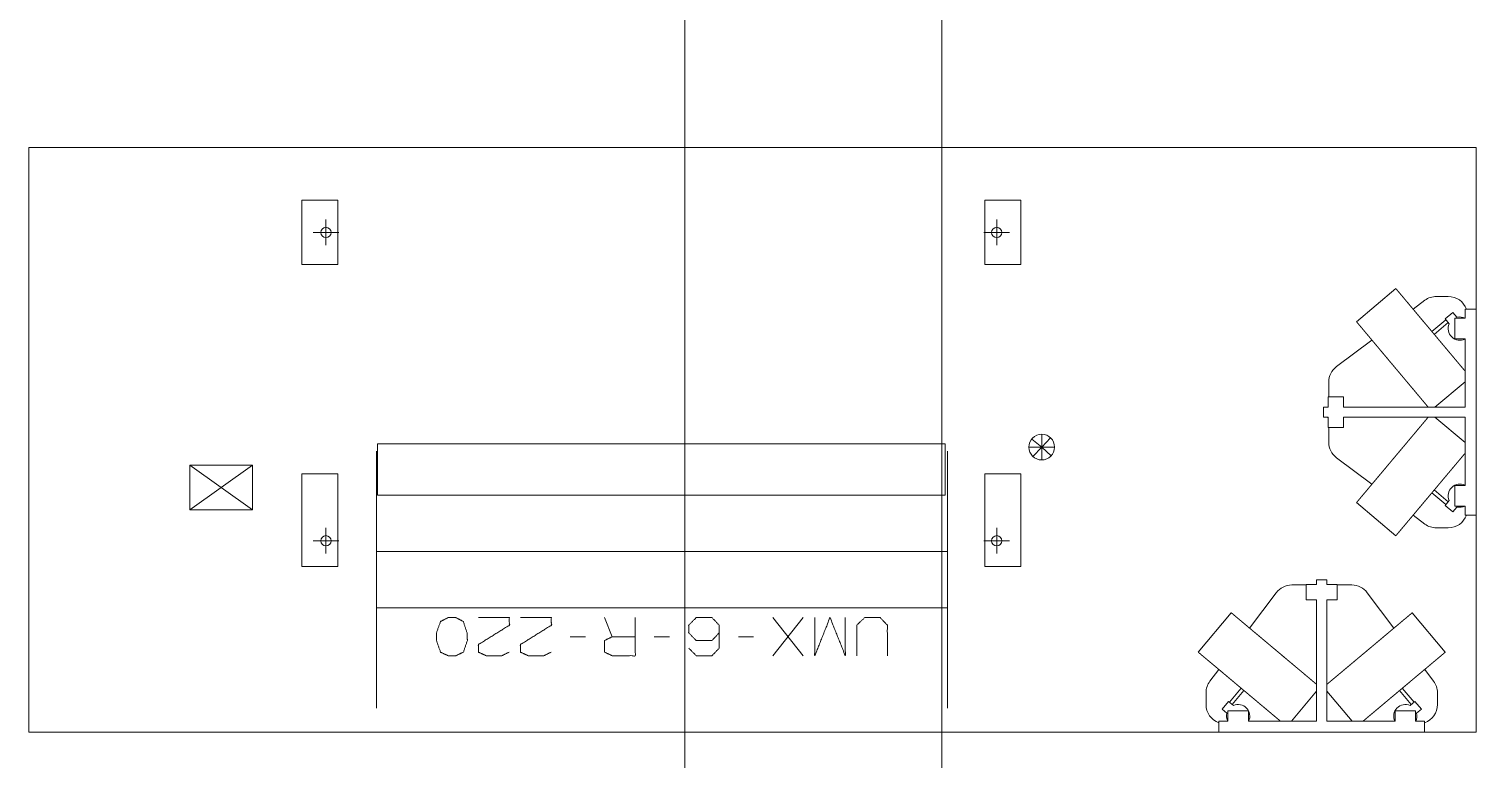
# Model space of a CAD drawing. Header units: millimetres. Extents: x 3056 to 110866, y 16649 to 58349.
# Drawn here: x 39406 to 45033, y 21369 to 24209 of the extents above; entities that cross this region are included whole.
import ezdxf

# ---------------------------------------------------------------- set-up
doc = ezdxf.new("R2010")
doc.units = ezdxf.units.MM
doc.layers.add('1', color=7, linetype='Continuous', true_color=0xffffff)

msp = doc.modelspace()

# ---------------------------------------------------------------- linework, layer by layer
at = {"layer": '1', "color": 143, "linetype": 'Continuous', "lineweight": 13}
for p, q in [((42956.5, 17870.4), (42956.5, 55863.3)), ((41956.5, 54613.3), (41956.5, 17870.4))]:
    msp.add_line(p, q, dxfattribs=at)
at = {"layer": '1', "color": 80, "linetype": 'Continuous', "lineweight": 13}
for p, q in [((39406.5, 21473.3), (39406.5, 23747.3)), ((39406.5, 23747.3), (45033.5, 23747.3)), ((39406.5, 23747.3), (45033.5, 23747.3)), ((39406.5, 21473.3), (39406.5, 23747.3)), ((45033.5, 23747.3), (45033.5, 21473.3)), ((45033.5, 23747.3), (45033.5, 21473.3)), ((40607, 23542.3), (40467, 23542.3)), ((40467, 23542.3), (40467, 23292.3)), ((40607, 23292.3), (40607, 23542.3)), ((43264, 23542.3), (43124, 23542.3)), ((43124, 23542.3), (43124, 23292.3)), ((43264, 23292.3), (43264, 23542.3)), ((40561.5, 23367.3), (40561.5, 23467.3)), ((43169.5, 23367.3), (43169.5, 23467.3)), ((40611.5, 23417.3), (40511.5, 23417.3)), ((43219.5, 23417.3), (43119.5, 23417.3)), ((40467, 23292.3), (40607, 23292.3)), ((43124, 23292.3), (43264, 23292.3)), ((44721.9, 23198.6), (44568.6, 23070)), ((44834.5, 23153.3), (44788.7, 23118.9)), ((44879.5, 23168.3), (44925.5, 23168.3)), ((44916.4, 23077.2), (44862, 23031.6)), ((44913.5, 23080.7), (44943.6, 23105.9)), ((44929.2, 23061.9), (44913.5, 23080.7)), ((44959.3, 23087.2), (44943.6, 23105.9)), ((44990.5, 23083.3), (44950.5, 23083.3)), ((44950.5, 23003.3), (44950.5, 23083.3)), ((44990.5, 23118.3), (44990.5, 23083.3)), ((45033.5, 23118.3), (44990.5, 23118.3)), ((44871, 23020.8), (44925.4, 23066.5)), ((44628.4, 22998.8), (44490.5, 22895.3)), ((44990.5, 23003.3), (44950.5, 23003.3)), ((44990.5, 23003.3), (44990.5, 22738.3)), ((44460.5, 22778.3), (44460.5, 22835.3)), ((44873.4, 22738.3), (44990.5, 22836.5)), ((44458.5, 22738.3), (44440.5, 22738.3)), ((44440.5, 22698.3), (44440.5, 22738.3)), ((44518.5, 22778.3), (44458.5, 22778.3)), ((44458.5, 22738.3), (44458.5, 22778.3)), ((44518.5, 22738.3), (44518.5, 22778.3)), ((44990.5, 22738.3), (44518.5, 22738.3)), ((44458.5, 22698.3), (44440.5, 22698.3)), ((44455.8, 22698), (44455.8, 22698.3)), ((44455.8, 22698), (44458.5, 22698.1)), ((44458.5, 22698.3), (44458.5, 22658.3)), ((44990.5, 22698.3), (44518.5, 22698.3)), ((44518.5, 22698.3), (44518.5, 22658.3)), ((44990.5, 22600.1), (44873.4, 22698.3)), ((44990.5, 22698.3), (44990.5, 22433.3)), ((43344.5, 22582.3), (43344.5, 22632.3)), ((44518.5, 22658.3), (44458.5, 22658.3)), ((44460.5, 22601.3), (44460.5, 22658.3)), ((40761.5, 22395.3), (40761.5, 22595.3)), ((40761.5, 22595.3), (42969.5, 22595.3)), ((42969.5, 22595.3), (42969.5, 22395.3)), ((43344.5, 22582.3), (43294.5, 22582.3)), ((43344.5, 22582.3), (43305.6, 22613.8)), ((43344.5, 22582.3), (43310.1, 22545.9)), ((43344.5, 22582.3), (43378.8, 22618.7)), ((43344.5, 22582.3), (43344.5, 22532.3)), ((43344.5, 22582.3), (43394.5, 22582.3)), ((43344.5, 22582.3), (43380.8, 22548)), ((40031.5, 22512.3), (40275.5, 22338.3)), ((40031.5, 22512.3), (40275.5, 22512.3)), ((40031.5, 22338.3), (40031.5, 22512.3)), ((40275.5, 22512.3), (40153.5, 22425.3)), ((40275.5, 22512.3), (40275.5, 22338.3)), ((44490.5, 22541.3), (44628.4, 22437.8)), ((40467, 22478.3), (40467, 22118.3)), ((40607, 22478.3), (40467, 22478.3)), ((40607, 22118.3), (40607, 22478.3)), ((43264, 22478.3), (43124, 22478.3)), ((43124, 22478.3), (43124, 22118.3)), ((43264, 22118.3), (43264, 22478.3)), ((40031.5, 22338.3), (40153.5, 22425.3)), ((44862, 22405), (44916.4, 22359.4)), ((44925.4, 22370.1), (44871, 22415.8)), ((44950.5, 22353.3), (44950.5, 22433.3)), ((44990.5, 22433.3), (44950.5, 22433.3)), ((42969.5, 22395.3), (40761.5, 22395.3)), ((44568.6, 22366.6), (44721.9, 22238)), ((44929.2, 22374.7), (44913.5, 22355.9)), ((44913.5, 22355.9), (44943.6, 22330.7)), ((44959.3, 22349.4), (44943.6, 22330.7)), ((44990.5, 22353.3), (44950.5, 22353.3)), ((44990.5, 22353.3), (44990.5, 22318.3)), ((40275.5, 22338.3), (40031.5, 22338.3)), ((44788.7, 22317.7), (44834.5, 22283.3)), ((45033.5, 22318.3), (44990.5, 22318.3)), ((40561.5, 22168.3), (40561.5, 22268.3)), ((43169.5, 22168.3), (43169.5, 22268.3)), ((44925.5, 22268.3), (44879.5, 22268.3)), ((40611.5, 22218.3), (40511.5, 22218.3)), ((42978.5, 22176.2), (40758.5, 22176.2)), ((43219.5, 22218.3), (43119.5, 22218.3)), ((40467, 22118.3), (40607, 22118.3)), ((43124, 22118.3), (43264, 22118.3)), ((44413.5, 22048.3), (44413.5, 22066.3)), ((44413.5, 22066.3), (44453.5, 22066.3)), ((44453.5, 22048.3), (44453.5, 22066.3)), ((44256.5, 22016.3), (44153, 21878.3)), ((44316.5, 22046.3), (44373.5, 22046.3)), ((44413.5, 22048.3), (44373.5, 22048.3)), ((44373.5, 21988.3), (44373.5, 22048.3)), ((44413.2, 22050.9), (44413.3, 22048.3)), ((44413.2, 22050.9), (44413.5, 22050.9)), ((44453.5, 22048.3), (44493.5, 22048.3)), ((44493.5, 21988.3), (44493.5, 22048.3)), ((44493.5, 22046.3), (44550.5, 22046.3)), ((44713.9, 21878.3), (44610.5, 22016.3)), ((40758.5, 21957.1), (42978.5, 21957.1)), ((44413.5, 21988.3), (44373.5, 21988.3)), ((44413.5, 21516.3), (44413.5, 21988.3)), ((44453.5, 21516.3), (44453.5, 21988.3)), ((44453.5, 21988.3), (44493.5, 21988.3)), ((41644.9, 21919.6), (41674.6, 21844.6)), ((42417.4, 21919.6), (42298.6, 21771.2)), ((42298.6, 21919.6), (42417.4, 21771.2)), ((44081.8, 21938.1), (43953.2, 21784.9)), ((44913.7, 21784.9), (44785.2, 21938.1)), ((41511.1, 21844.6), (41570.5, 21844.6)), ((41838, 21844.6), (41897.4, 21844.6)), ((42164.9, 21844.6), (42224.3, 21844.6)), ((44032.8, 21718.1), (43998.5, 21672.3)), ((44868.5, 21672.3), (44834.1, 21718.1)), ((43983.5, 21581.3), (43983.5, 21627.3)), ((44120.2, 21644.8), (44074.6, 21590.4)), ((44085.3, 21581.4), (44130.9, 21635.8)), ((44315.2, 21516.3), (44413.5, 21633.4)), ((44453.5, 21633.4), (44551.7, 21516.3)), ((44736, 21635.8), (44781.7, 21581.4)), ((44792.4, 21590.4), (44746.7, 21644.8)), ((44883.5, 21627.3), (44883.5, 21581.3)), ((44071.1, 21593.3), (44045.9, 21563.2)), ((44064.6, 21547.4), (44045.9, 21563.2)), ((44068.5, 21516.3), (44068.5, 21556.3)), ((44068.5, 21556.3), (44148.5, 21556.3)), ((44089.9, 21577.5), (44071.1, 21593.3)), ((44148.5, 21516.3), (44148.5, 21556.3)), ((44718.5, 21516.3), (44718.5, 21556.3)), ((44718.5, 21556.3), (44798.5, 21556.3)), ((44777.1, 21577.5), (44795.8, 21593.3)), ((44795.8, 21593.3), (44821.1, 21563.2)), ((44798.5, 21516.3), (44798.5, 21556.3)), ((44802.3, 21547.4), (44821.1, 21563.2)), ((44033.5, 21473.3), (44033.5, 21516.3)), ((44068.5, 21516.3), (44033.5, 21516.3)), ((44413.5, 21516.3), (44148.5, 21516.3)), ((44718.5, 21516.3), (44453.5, 21516.3)), ((44833.5, 21516.3), (44798.5, 21516.3)), ((44833.5, 21473.3), (44833.5, 21516.3)), ((45033.5, 21473.3), (39406.5, 21473.3)), ((45033.5, 21473.3), (39406.5, 21473.3))]:
    msp.add_line(p, q, dxfattribs=at)
for centre, radius in [((40561.5, 23417.3), 20), ((43169.5, 23417.3), 20), ((43344.5, 22582.3), 50), ((40561.5, 22218.3), 20), ((43169.5, 22218.3), 20)]:
    msp.add_circle(centre, radius, dxfattribs=at)
for centre, radius, start, end in [((44879.5, 23093.3), 75, 90, 126.8699), ((44925.5, 23093.3), 75, 19.4723, 90), ((44970.5, 23043.3), 45.2, 63.7683, 104.2622), ((44970.5, 23043.3), 45.2, 155.7378, 296.2321), ((44535.5, 22835.3), 75, 126.8699, 180), ((44535.5, 22601.3), 75, 180, 233.1301), ((44970.5, 22393.3), 45.2, 63.7679, 204.2622), ((44970.5, 22393.3), 45.2, 255.7378, 296.2317), ((44879.5, 22343.3), 75, 233.1301, 270), ((44925.5, 22343.3), 75, 270, 340.5277), ((44316.5, 21971.3), 75, 90, 143.1301), ((44550.5, 21971.3), 75, 36.8699, 90), ((44058.5, 21627.3), 75, 143.1301, 180), ((44808.5, 21627.3), 75, 0, 36.8699), ((44058.5, 21581.3), 75, 180, 250.5277), ((44108.5, 21536.3), 45.2, 333.7679, 114.2622), ((44758.5, 21536.3), 45.2, 65.7378, 206.2321), ((44808.5, 21581.3), 75, 289.4723, 0), ((44108.5, 21536.3), 45.2, 165.7378, 206.2317), ((44758.5, 21536.3), 45.2, 333.7683, 14.2622)]:
    msp.add_arc(centre, radius, start, end, dxfattribs=at)
for points, knots in [([(44866.5, 23026.2), (44864.3, 23028.8), (44862.1, 23031.4), (44859.9, 23034), (44857.7, 23036.6), (44855.6, 23039.2), (44853.4, 23041.8), (44851.2, 23044.4), (44846.9, 23049.6), (44844.7, 23052.1), (44840.4, 23057.3), (44836.1, 23062.4), (44831.9, 23067.4), (44829.8, 23070), (44827.6, 23072.5), (44823.5, 23077.5), (44819.3, 23082.4), (44815.2, 23087.3), (44811.1, 23092.2), (44807.1, 23096.9), (44805.1, 23099.3), (44801.2, 23104), (44797.3, 23108.6), (44795.4, 23110.9), (44793.5, 23113.1), (44791.7, 23115.4), (44788, 23119.8), (44784.3, 23124.1), (44782.5, 23126.2), (44779, 23130.4), (44777.3, 23132.5), (44773.9, 23136.5), (44772.2, 23138.5), (44769, 23142.4), (44765.8, 23146.2), (44764.2, 23148.1), (44761.2, 23151.7), (44759.7, 23153.5), (44756.8, 23156.9), (44755.4, 23158.6), (44754, 23160.2), (44752.6, 23161.9), (44751.3, 23163.5), (44750, 23165), (44747.5, 23168.1), (44746.2, 23169.5), (44743.9, 23172.3), (44742.7, 23173.7), (44740.5, 23176.3), (44739.5, 23177.6), (44737.4, 23180), (44736.4, 23181.2), (44734.6, 23183.4), (44733.7, 23184.4), (44732.9, 23185.4), (44732.1, 23186.4), (44731.2, 23187.4), (44730.5, 23188.2), (44729.8, 23189.1), (44729.1, 23189.9), (44727.8, 23191.5), (44726.6, 23192.9), (44726.1, 23193.6), (44725.6, 23194.1), (44725.1, 23194.7), (44724.6, 23195.2), (44724.2, 23195.7), (44723.9, 23196.2), (44723.5, 23196.6), (44723.2, 23197), (44722.9, 23197.3), (44722.4, 23197.9), (44722.3, 23198.1), (44722.1, 23198.2), (44722, 23198.4), (44721.9, 23198.5), (44721.9, 23198.6)], [0, 0, 0.015092, 0.0302, 0.045283, 0.060382, 0.075432, 0.090497, 0.105505, 0.135503, 0.15046, 0.180251, 0.209881, 0.239304, 0.253927, 0.268535, 0.297506, 0.326203, 0.354599, 0.382685, 0.410413, 0.424078, 0.451245, 0.477997, 0.491253, 0.504298, 0.517336, 0.542944, 0.568052, 0.580371, 0.604678, 0.616714, 0.640202, 0.651662, 0.674265, 0.696259, 0.707109, 0.728127, 0.738326, 0.758351, 0.768192, 0.77769, 0.787181, 0.79632, 0.805444, 0.822988, 0.831377, 0.84777, 0.855774, 0.871008, 0.878235, 0.892268, 0.899094, 0.911898, 0.917891, 0.923877, 0.929436, 0.935019, 0.940153, 0.945302, 0.950003, 0.958991, 0.967113, 0.970943, 0.974325, 0.977721, 0.98066, 0.983614, 0.986111, 0.988622, 0.990652, 0.992696, 0.9959, 0.997036, 0.99818, 0.998864, 0.999767, 1, 1]), ([(44713.3, 22897.6), (44708.9, 22902.9), (44706.7, 22905.5), (44704.5, 22908.1), (44702.4, 22910.6), (44700.2, 22913.2), (44698, 22915.8), (44695.8, 22918.4), (44691.5, 22923.6), (44687.2, 22928.7), (44682.9, 22933.8), (44678.7, 22938.9), (44676.5, 22941.4), (44674.4, 22943.9), (44670.2, 22948.9), (44666.1, 22953.9), (44662, 22958.8), (44657.9, 22963.6), (44655.9, 22966), (44653.9, 22968.4), (44650, 22973.1), (44648, 22975.4), (44646.1, 22977.7), (44644.1, 22980), (44642.2, 22982.3), (44640.3, 22984.6), (44638.4, 22986.8), (44634.7, 22991.2), (44631.1, 22995.6), (44629.3, 22997.7), (44627.6, 22999.8), (44625.8, 23001.9), (44624.1, 23003.9), (44620.7, 23008), (44617.4, 23011.9), (44614.1, 23015.8), (44611, 23019.5), (44609.5, 23021.3), (44608, 23023.1), (44606.5, 23024.9), (44605, 23026.7), (44602.2, 23030.1), (44600.8, 23031.7), (44599.4, 23033.3), (44598.1, 23034.9), (44596.8, 23036.5), (44594.2, 23039.5), (44591.8, 23042.4), (44589.5, 23045.1), (44587.3, 23047.8), (44586.3, 23049), (44584.2, 23051.4), (44583.2, 23052.6), (44582.3, 23053.7), (44580.5, 23055.9), (44579.7, 23056.9), (44578.8, 23057.8), (44578, 23058.8), (44576.6, 23060.6), (44575.9, 23061.4), (44574.6, 23062.9), (44574, 23063.7), (44573.4, 23064.3), (44572.8, 23065), (44571.9, 23066.2), (44571.4, 23066.7), (44571, 23067.2), (44570.7, 23067.6), (44570, 23068.4), (44569.7, 23068.7), (44569.5, 23069), (44569.2, 23069.3), (44569.1, 23069.5), (44568.9, 23069.7), (44568.8, 23069.8), (44568.7, 23069.9), (44568.7, 23070), (44568.6, 23070)], [0, 0, 0.030206, 0.045289, 0.060387, 0.075437, 0.090502, 0.105519, 0.120542, 0.150473, 0.180254, 0.209884, 0.239316, 0.253923, 0.268537, 0.297508, 0.326205, 0.3546, 0.382686, 0.396558, 0.410407, 0.437767, 0.451239, 0.464726, 0.477982, 0.491252, 0.50429, 0.517335, 0.542951, 0.568059, 0.580354, 0.592664, 0.604684, 0.616711, 0.640208, 0.663111, 0.685421, 0.707099, 0.717623, 0.728132, 0.738322, 0.748506, 0.768187, 0.777693, 0.787176, 0.796315, 0.805439, 0.822982, 0.839752, 0.855777, 0.871002, 0.878238, 0.892261, 0.899087, 0.905489, 0.917877, 0.92387, 0.929437, 0.934996, 0.945295, 0.949995, 0.958993, 0.963265, 0.967105, 0.970929, 0.977722, 0.980661, 0.983615, 0.986103, 0.990652, 0.992697, 0.994299, 0.995877, 0.997036, 0.998172, 0.998849, 0.999533, 0.999759, 1, 1]), ([(44990.5, 22878.4), (44989.3, 22879.8), (44988.2, 22881.2), (44985.7, 22884.1), (44984.5, 22885.6), (44983.2, 22887.1), (44981.9, 22888.7), (44980.6, 22890.2), (44977.8, 22893.5), (44975, 22896.9), (44973.5, 22898.7), (44972, 22900.4), (44970.5, 22902.2), (44969, 22904), (44967.4, 22905.9), (44965.8, 22907.8), (44964.2, 22909.7), (44962.6, 22911.6), (44959.3, 22915.6), (44957.6, 22917.6), (44955.9, 22919.6), (44954.1, 22921.7), (44952.4, 22923.8), (44950.6, 22925.9), (44948.8, 22928), (44945.2, 22932.4), (44943.4, 22934.6), (44941.5, 22936.8), (44937.7, 22941.3), (44935.8, 22943.6), (44933.9, 22945.9), (44930, 22950.5), (44926, 22955.3), (44922, 22960.1), (44919.9, 22962.5), (44915.8, 22967.4), (44911.7, 22972.3), (44909.6, 22974.8), (44907.5, 22977.3), (44905.4, 22979.8), (44903.3, 22982.3), (44899.1, 22987.4), (44896.9, 22989.9), (44892.6, 22995), (44888.3, 23000.2), (44886.1, 23002.8), (44884, 23005.4), (44881.8, 23008), (44879.6, 23010.6), (44875.2, 23015.8), (44873, 23018.4), (44870.9, 23021), (44866.5, 23026.2)], [0, 0, 0.009318, 0.018644, 0.038194, 0.048408, 0.058629, 0.069271, 0.079921, 0.102052, 0.125009, 0.136906, 0.148785, 0.16106, 0.173329, 0.185984, 0.198632, 0.211649, 0.224684, 0.25142, 0.265157, 0.278866, 0.292933, 0.306972, 0.321334, 0.335703, 0.365056, 0.380012, 0.394985, 0.425458, 0.440976, 0.456476, 0.487982, 0.519973, 0.552403, 0.568809, 0.601833, 0.635218, 0.652011, 0.668933, 0.685884, 0.702979, 0.73726, 0.754491, 0.789141, 0.823977, 0.841483, 0.858995, 0.876561, 0.894133, 0.929377, 0.947009, 0.964669, 1, 1]), ([(44847, 22738.3), (44846.1, 22739.3), (44845.3, 22740.4), (44844.3, 22741.5), (44843.4, 22742.6), (44841.4, 22744.9), (44840.4, 22746.1), (44839.3, 22747.4), (44838.3, 22748.7), (44837.2, 22750), (44834.8, 22752.8), (44832.4, 22755.7), (44831.1, 22757.2), (44829.9, 22758.7), (44828.6, 22760.3), (44827.2, 22761.8), (44825.9, 22763.5), (44824.5, 22765.1), (44821.6, 22768.5), (44820.2, 22770.3), (44818.7, 22772), (44817.2, 22773.8), (44815.7, 22775.6), (44814.1, 22777.5), (44810.9, 22781.3), (44809.3, 22783.2), (44806, 22787.2), (44804.3, 22789.2), (44802.6, 22791.2), (44799.1, 22795.4), (44795.5, 22799.6), (44793.7, 22801.8), (44791.9, 22803.9), (44790, 22806.2), (44786.3, 22810.6), (44782.5, 22815.2), (44780.6, 22817.4), (44776.7, 22822.1), (44772.7, 22826.8), (44770.7, 22829.2), (44766.7, 22834), (44764.6, 22836.4), (44762.6, 22838.9), (44760.5, 22841.3), (44758.4, 22843.8), (44754.3, 22848.8), (44752.2, 22851.3), (44747.9, 22856.3), (44745.8, 22858.9), (44741.5, 22864), (44737.2, 22869.1), (44735.1, 22871.7), (44732.9, 22874.3), (44728.6, 22879.4), (44726.4, 22882), (44722, 22887.2), (44717.6, 22892.4), (44713.3, 22897.6)], [0, 0, 0.006472, 0.012937, 0.019852, 0.02676, 0.041476, 0.049277, 0.057094, 0.065302, 0.073536, 0.090851, 0.108989, 0.118477, 0.127939, 0.137825, 0.147694, 0.157967, 0.168233, 0.189521, 0.200537, 0.211559, 0.222936, 0.23432, 0.246039, 0.269855, 0.281916, 0.306709, 0.319411, 0.33214, 0.358178, 0.384795, 0.3984, 0.411978, 0.425854, 0.453842, 0.482325, 0.496673, 0.52587, 0.555483, 0.570515, 0.600724, 0.615935, 0.631302, 0.646695, 0.662225, 0.693471, 0.709144, 0.740796, 0.756724, 0.788728, 0.820905, 0.837021, 0.853235, 0.885702, 0.901987, 0.934607, 0.967289, 1, 1]), ([(44568.6, 22366.6), (44568.7, 22366.6), (44568.7, 22366.7), (44568.8, 22366.8), (44568.9, 22366.9), (44569.1, 22367.1), (44569.2, 22367.3), (44569.5, 22367.6), (44569.7, 22367.8), (44570, 22368.2), (44570.7, 22369), (44571, 22369.4), (44571.4, 22369.9), (44571.9, 22370.4), (44572.9, 22371.6), (44573.4, 22372.3), (44574, 22372.9), (44574.6, 22373.7), (44575.9, 22375.2), (44576.6, 22376), (44578.1, 22377.8), (44578.9, 22378.8), (44579.7, 22379.7), (44580.5, 22380.8), (44582.3, 22382.9), (44583.3, 22384), (44584.2, 22385.2), (44585.2, 22386.4), (44586.3, 22387.6), (44587.3, 22388.8), (44589.5, 22391.5), (44590.7, 22392.9), (44591.8, 22394.2), (44593.1, 22395.7), (44595.5, 22398.6), (44596.8, 22400.2), (44598.1, 22401.7), (44599.5, 22403.3), (44602.2, 22406.6), (44605.1, 22410), (44608, 22413.5), (44609.5, 22415.3), (44612.6, 22419), (44614.2, 22420.9), (44615.8, 22422.8), (44617.4, 22424.7), (44620.7, 22428.7), (44622.4, 22430.7), (44625.9, 22434.8), (44629.4, 22439), (44631.2, 22441.1), (44633, 22443.3), (44634.8, 22445.4), (44636.7, 22447.7), (44640.4, 22452.1), (44642.3, 22454.4), (44646.1, 22458.9), (44650, 22463.6), (44654, 22468.3), (44658, 22473.1), (44660, 22475.5), (44664.1, 22480.4), (44666.2, 22482.8), (44668.3, 22485.3), (44670.3, 22487.8), (44672.4, 22490.3), (44676.6, 22495.3), (44680.9, 22500.4), (44683, 22502.9), (44687.3, 22508), (44689.5, 22510.6), (44693.8, 22515.7), (44696, 22518.3), (44698.1, 22520.9), (44702.5, 22526.1), (44704.7, 22528.7), (44706.8, 22531.3), (44709, 22533.9), (44711.2, 22536.5), (44715.6, 22541.7), (44720, 22546.9), (44724.3, 22552.1), (44728.7, 22557.3), (44730.8, 22559.9), (44733, 22562.5), (44735.2, 22565), (44739.5, 22570.2), (44743.8, 22575.3), (44745.9, 22577.8), (44748, 22580.4), (44750.1, 22582.9), (44752.3, 22585.4), (44756.4, 22590.4), (44760.6, 22595.3), (44762.6, 22597.8), (44764.7, 22600.2), (44766.7, 22602.7), (44770.8, 22607.5), (44772.8, 22609.9), (44776.7, 22614.6), (44780.6, 22619.2), (44782.6, 22621.5), (44784.5, 22623.8), (44786.4, 22626), (44788.2, 22628.3), (44791.9, 22632.7), (44795.6, 22637), (44799.1, 22641.3), (44802.6, 22645.4), (44804.3, 22647.4), (44806, 22649.5), (44809.3, 22653.4), (44810.9, 22655.3), (44814.1, 22659.1), (44817.2, 22662.8), (44818.7, 22664.6), (44821.7, 22668.1), (44823.1, 22669.8), (44825.9, 22673.1), (44828.6, 22676.3), (44829.9, 22677.9), (44832.4, 22680.9), (44834.8, 22683.8), (44836, 22685.2), (44837.2, 22686.6), (44839.4, 22689.2), (44840.4, 22690.4), (44841.4, 22691.7), (44843.4, 22694), (44844.3, 22695.1), (44846.1, 22697.3), (44847, 22698.3)], [0, 0, 0.000125, 0.000243, 0.000603, 0.00095, 0.001552, 0.002142, 0.002967, 0.003799, 0.004862, 0.007226, 0.008526, 0.010058, 0.011593, 0.015123, 0.017115, 0.01911, 0.02133, 0.026006, 0.028461, 0.033812, 0.03671, 0.039603, 0.042717, 0.049166, 0.052501, 0.056045, 0.059592, 0.063344, 0.067104, 0.075025, 0.079196, 0.08336, 0.087719, 0.096649, 0.101212, 0.105957, 0.110706, 0.120586, 0.130822, 0.141421, 0.146887, 0.158003, 0.163637, 0.169436, 0.175242, 0.187153, 0.193268, 0.205634, 0.218289, 0.224682, 0.231218, 0.237741, 0.244407, 0.257852, 0.264628, 0.278428, 0.292454, 0.306676, 0.321093, 0.328397, 0.343086, 0.350469, 0.357932, 0.365393, 0.37293, 0.388054, 0.403312, 0.410959, 0.426365, 0.434115, 0.449633, 0.457418, 0.465225, 0.480865, 0.488698, 0.496543, 0.504385, 0.512235, 0.52794, 0.543641, 0.559311, 0.57495, 0.582753, 0.59053, 0.598314, 0.613799, 0.629195, 0.636847, 0.644501, 0.652092, 0.659685, 0.674744, 0.689655, 0.697038, 0.704423, 0.711715, 0.726213, 0.733422, 0.747639, 0.76164, 0.768535, 0.775423, 0.782201, 0.788976, 0.802283, 0.815329, 0.828106, 0.840605, 0.846708, 0.852802, 0.864699, 0.870497, 0.881917, 0.893003, 0.898463, 0.909038, 0.914146, 0.924187, 0.933846, 0.938595, 0.947686, 0.956395, 0.960549, 0.9647, 0.972607, 0.976342, 0.980084, 0.987154, 0.990476, 0.996891, 1, 1]), ([(40758.5, 22566.6), (40758.5, 22566.5), (40758.5, 22566.2), (40758.5, 22566), (40758.5, 22565.3), (40758.5, 22564.5), (40758.5, 22563.5), (40758.5, 22562.2), (40758.5, 22560.8), (40758.5, 22559.1), (40758.5, 22557.3), (40758.5, 22555.2), (40758.5, 22552.9), (40758.5, 22550.5), (40758.5, 22547.8), (40758.5, 22544.9), (40758.5, 22541.8), (40758.5, 22538.6), (40758.5, 22536.9), (40758.5, 22533.3), (40758.5, 22529.6), (40758.5, 22525.6), (40758.5, 22521.5), (40758.5, 22517.1), (40758.5, 22512.6), (40758.5, 22507.9), (40758.5, 22503), (40758.5, 22498), (40758.5, 22492.7), (40758.5, 22487.3), (40758.5, 22481.7), (40758.5, 22475.9), (40758.5, 22472.9), (40758.5, 22466.9), (40758.5, 22460.7), (40758.5, 22454.3), (40758.5, 22447.8), (40758.5, 22441.1), (40758.5, 22434.3), (40758.5, 22427.3), (40758.5, 22423.8), (40758.5, 22416.6), (40758.5, 22409.2), (40758.5, 22405.5), (40758.5, 22397.9), (40758.5, 22390.2), (40758.5, 22382.3), (40758.5, 22374.4), (40758.5, 22366.3), (40758.5, 22358), (40758.5, 22349.7), (40758.5, 22341.2), (40758.5, 22332.6), (40758.5, 22324), (40758.5, 22315.2), (40758.5, 22306.3), (40758.5, 22297.3), (40758.5, 22288.2), (40758.5, 22279), (40758.5, 22269.7), (40758.5, 22260.3), (40758.5, 22250.9), (40758.5, 22241.4), (40758.5, 22236.6), (40758.5, 22227), (40758.5, 22217.3), (40758.5, 22207.5), (40758.5, 22202.6), (40758.5, 22192.8), (40758.5, 22182.9), (40758.5, 22172.9), (40758.5, 22162.9), (40758.5, 22152.9), (40758.5, 22142.8), (40758.5, 22132.8), (40758.5, 22122.6), (40758.5, 22112.5), (40758.5, 22102.3), (40758.5, 22092.1), (40758.5, 22081.9), (40758.5, 22071.7), (40758.5, 22066.6)], [0, 0, 0.000212, 0.000836, 0.001355, 0.002603, 0.004265, 0.006339, 0.008832, 0.011737, 0.015049, 0.018775, 0.022908, 0.027448, 0.03239, 0.037735, 0.043481, 0.049625, 0.056166, 0.059536, 0.066664, 0.074184, 0.082084, 0.090371, 0.099033, 0.108071, 0.11748, 0.127259, 0.137398, 0.147896, 0.158749, 0.169952, 0.181498, 0.187446, 0.1995, 0.211894, 0.224609, 0.237653, 0.251009, 0.264678, 0.278653, 0.285717, 0.300142, 0.314858, 0.322362, 0.337501, 0.352916, 0.3686, 0.384549, 0.400752, 0.41721, 0.433905, 0.450838, 0.467999, 0.485377, 0.502971, 0.520778, 0.53878, 0.556973, 0.57535, 0.593908, 0.61263, 0.631516, 0.650555, 0.660112, 0.679368, 0.698752, 0.718267, 0.728083, 0.747768, 0.767559, 0.787445, 0.807421, 0.827476, 0.847603, 0.867793, 0.888039, 0.908333, 0.928663, 0.949026, 0.969406, 0.9898, 1, 1]), ([(42978.5, 22066.6), (42978.5, 22076.8), (42978.5, 22087), (42978.5, 22097.2), (42978.5, 22107.4), (42978.5, 22117.6), (42978.5, 22127.7), (42978.5, 22137.8), (42978.5, 22147.9), (42978.5, 22157.9), (42978.5, 22167.9), (42978.5, 22177.9), (42978.5, 22187.8), (42978.5, 22197.7), (42978.5, 22202.6), (42978.5, 22212.4), (42978.5, 22217.3), (42978.5, 22227), (42978.5, 22236.6), (42978.5, 22246.1), (42978.5, 22250.9), (42978.5, 22260.3), (42978.5, 22269.7), (42978.5, 22279), (42978.5, 22288.2), (42978.5, 22292.7), (42978.5, 22301.8), (42978.5, 22310.7), (42978.5, 22319.6), (42978.5, 22328.3), (42978.5, 22337), (42978.5, 22345.5), (42978.5, 22353.9), (42978.5, 22362.2), (42978.5, 22370.4), (42978.5, 22378.4), (42978.5, 22386.3), (42978.5, 22394.1), (42978.5, 22401.7), (42978.5, 22409.2), (42978.5, 22416.6), (42978.5, 22423.8), (42978.5, 22427.3), (42978.5, 22434.3), (42978.5, 22437.8), (42978.5, 22444.5), (42978.5, 22451.1), (42978.5, 22457.6), (42978.5, 22463.8), (42978.5, 22470), (42978.5, 22472.9), (42978.5, 22478.8), (42978.5, 22484.5), (42978.5, 22490), (42978.5, 22495.3), (42978.5, 22500.5), (42978.5, 22505.5), (42978.5, 22510.3), (42978.5, 22514.9), (42978.5, 22517.1), (42978.5, 22521.5), (42978.5, 22525.6), (42978.5, 22529.6), (42978.5, 22533.3), (42978.5, 22536.9), (42978.5, 22540.2), (42978.5, 22543.4), (42978.5, 22546.4), (42978.5, 22549.2), (42978.5, 22551.7), (42978.5, 22554.1), (42978.5, 22556.3), (42978.5, 22557.3), (42978.5, 22559.1), (42978.5, 22560.8), (42978.5, 22562.2), (42978.5, 22563.5), (42978.5, 22564.5), (42978.5, 22565.3), (42978.5, 22566), (42978.5, 22566.4), (42978.5, 22566.6), (42978.5, 22566.6)], [0, 0, 0.020399, 0.040788, 0.061161, 0.08151, 0.101825, 0.122094, 0.142316, 0.162477, 0.18257, 0.202588, 0.222522, 0.242363, 0.262101, 0.271917, 0.29149, 0.301248, 0.320632, 0.339888, 0.359001, 0.368484, 0.38737, 0.406092, 0.42465, 0.443027, 0.452171, 0.470269, 0.488176, 0.505876, 0.523365, 0.540637, 0.557687, 0.574504, 0.591083, 0.607413, 0.623489, 0.639305, 0.654857, 0.67014, 0.685142, 0.699858, 0.714283, 0.721347, 0.735322, 0.742233, 0.755748, 0.768951, 0.781831, 0.794388, 0.806611, 0.812554, 0.824275, 0.835652, 0.84668, 0.857353, 0.867672, 0.877631, 0.887224, 0.896448, 0.900967, 0.909629, 0.917916, 0.925816, 0.933336, 0.940464, 0.9472, 0.953545, 0.959492, 0.965038, 0.970182, 0.974923, 0.979262, 0.981225, 0.984951, 0.988263, 0.991168, 0.993661, 0.995735, 0.997397, 0.998645, 0.999476, 0.999894, 1, 1]), ([(44721.9, 22238), (44721.9, 22238.1), (44721.9, 22238.1), (44722, 22238.2), (44722.1, 22238.3), (44722.3, 22238.5), (44722.4, 22238.7), (44722.7, 22239), (44722.9, 22239.3), (44723.2, 22239.6), (44723.5, 22240), (44723.9, 22240.4), (44724.2, 22240.9), (44724.7, 22241.4), (44725.1, 22241.9), (44725.6, 22242.5), (44726.1, 22243.1), (44726.6, 22243.7), (44727.2, 22244.4), (44727.8, 22245.1), (44728.4, 22245.9), (44729.1, 22246.7), (44729.8, 22247.5), (44730.5, 22248.4), (44732.1, 22250.2), (44732.9, 22251.2), (44734.6, 22253.2), (44735.6, 22254.4), (44736.5, 22255.5), (44738.5, 22257.8), (44739.5, 22259.1), (44740.5, 22260.3), (44742.8, 22262.9), (44745.1, 22265.7), (44747.5, 22268.6), (44750, 22271.6), (44752.7, 22274.8), (44754.1, 22276.4), (44756.9, 22279.8), (44758.3, 22281.5), (44761.3, 22285), (44762.8, 22286.8), (44765.9, 22290.5), (44767.4, 22292.4), (44769.1, 22294.3), (44770.7, 22296.2), (44772.3, 22298.2), (44774, 22300.2), (44777.4, 22304.2), (44780.9, 22308.4), (44784.5, 22312.6), (44786.3, 22314.8), (44788.1, 22317), (44791.8, 22321.4), (44795.6, 22325.9), (44797.5, 22328.2), (44801.4, 22332.8), (44805.3, 22337.5), (44807.3, 22339.9), (44809.3, 22342.2), (44811.3, 22344.6), (44813.3, 22347.1), (44817.4, 22351.9), (44819.5, 22354.4), (44821.6, 22356.9), (44825.7, 22361.8), (44827.8, 22364.3), (44832.1, 22369.4), (44836.3, 22374.5), (44840.6, 22379.6), (44844.9, 22384.7), (44847.1, 22387.3), (44851.5, 22392.5), (44855.8, 22397.7), (44858, 22400.3), (44862.4, 22405.5), (44864.5, 22408.1), (44868.9, 22413.3), (44871.1, 22415.9), (44873.3, 22418.5), (44875.5, 22421.1), (44879.8, 22426.3), (44884.2, 22431.5), (44886.3, 22434.1), (44888.5, 22436.7), (44892.8, 22441.8), (44895, 22444.3), (44897.1, 22446.9), (44899.2, 22449.4), (44901.4, 22452), (44903.5, 22454.5), (44905.6, 22457), (44907.7, 22459.5), (44911.9, 22464.5), (44913.9, 22467), (44916, 22469.4), (44920.1, 22474.3), (44922.1, 22476.7), (44924.1, 22479.1), (44928.1, 22483.8), (44930.1, 22486.2), (44932, 22488.5), (44934, 22490.8), (44935.9, 22493.1), (44937.8, 22495.4), (44939.7, 22497.7), (44941.6, 22499.9), (44945.3, 22504.3), (44948.9, 22508.6), (44952.5, 22512.9), (44954.2, 22515), (44956, 22517), (44957.7, 22519), (44959.4, 22521.1), (44962.7, 22525), (44965.9, 22528.9), (44969, 22532.6), (44972.1, 22536.2), (44975, 22539.7), (44976.4, 22541.4), (44979.2, 22544.7), (44980.6, 22546.4), (44981.9, 22547.9), (44984.5, 22551), (44986.9, 22554), (44988.2, 22555.4), (44989.3, 22556.8), (44990.5, 22558.2)], [0, 0, 0.00013, 0.000247, 0.00062, 0.000984, 0.001596, 0.002215, 0.003074, 0.003937, 0.005038, 0.006144, 0.007496, 0.00884, 0.01043, 0.012018, 0.013847, 0.01568, 0.017747, 0.01982, 0.022125, 0.024439, 0.026978, 0.029522, 0.032291, 0.038074, 0.041072, 0.047534, 0.050999, 0.054451, 0.061812, 0.065708, 0.069596, 0.077824, 0.086458, 0.095518, 0.104978, 0.114829, 0.119952, 0.130387, 0.135691, 0.146683, 0.152359, 0.163882, 0.169729, 0.175742, 0.181764, 0.187939, 0.194118, 0.2068, 0.219771, 0.233041, 0.239819, 0.246583, 0.260406, 0.274473, 0.281628, 0.296049, 0.310699, 0.318075, 0.325552, 0.333027, 0.340603, 0.355834, 0.363491, 0.371227, 0.38678, 0.394587, 0.410343, 0.426216, 0.442184, 0.45825, 0.466317, 0.482482, 0.498697, 0.506818, 0.523086, 0.531225, 0.547499, 0.555646, 0.563772, 0.571906, 0.588139, 0.604326, 0.612389, 0.62046, 0.636504, 0.644494, 0.652471, 0.660399, 0.668331, 0.676196, 0.684069, 0.691876, 0.707403, 0.715137, 0.722786, 0.737994, 0.745553, 0.753022, 0.767853, 0.77521, 0.782472, 0.789726, 0.796871, 0.804008, 0.811036, 0.818052, 0.83184, 0.845353, 0.858593, 0.865061, 0.871531, 0.877846, 0.884169, 0.896492, 0.908483, 0.92014, 0.931447, 0.942394, 0.94768, 0.958074, 0.963167, 0.968075, 0.977687, 0.9869, 0.991399, 0.995704, 1, 1]), ([(40758.5, 22066.6), (40758.5, 22061.5), (40758.5, 22051.4), (40758.5, 22041.2), (40758.5, 22031), (40758.5, 22020.8), (40758.5, 22010.7), (40758.5, 22000.5), (40758.5, 21990.5), (40758.5, 21980.4), (40758.5, 21970.4), (40758.5, 21960.4), (40758.5, 21950.4), (40758.5, 21940.5), (40758.5, 21930.7), (40758.5, 21920.9), (40758.5, 21911.2), (40758.5, 21901.5), (40758.5, 21891.9), (40758.5, 21882.4), (40758.5, 21873), (40758.5, 21863.6), (40758.5, 21854.3), (40758.5, 21845.1), (40758.5, 21836), (40758.5, 21827), (40758.5, 21818.1), (40758.5, 21809.3), (40758.5, 21805), (40758.5, 21796.3), (40758.5, 21787.8), (40758.5, 21779.4), (40758.5, 21771.1), (40758.5, 21762.9), (40758.5, 21754.9), (40758.5, 21747), (40758.5, 21739.2), (40758.5, 21731.6), (40758.5, 21724.1), (40758.5, 21716.7), (40758.5, 21709.5), (40758.5, 21702.4), (40758.5, 21699), (40758.5, 21692.2), (40758.5, 21688.8), (40758.5, 21682.2), (40758.5, 21675.7), (40758.5, 21672.6), (40758.5, 21666.4), (40758.5, 21660.4), (40758.5, 21654.5), (40758.5, 21648.8), (40758.5, 21643.3), (40758.5, 21638), (40758.5, 21632.8), (40758.5, 21627.8), (40758.5, 21623), (40758.5, 21618.4), (40758.5, 21614), (40758.5, 21609.8), (40758.5, 21605.7), (40758.5, 21601.9), (40758.5, 21598.2), (40758.5, 21594.7), (40758.5, 21591.5), (40758.5, 21588.4), (40758.5, 21585.5), (40758.5, 21582.8), (40758.5, 21580.4), (40758.5, 21578.1), (40758.5, 21576), (40758.5, 21574.2), (40758.5, 21572.5), (40758.5, 21571.1), (40758.5, 21569.8), (40758.5, 21568.8), (40758.5, 21567.9), (40758.5, 21567.3), (40758.5, 21566.9), (40758.5, 21566.7), (40758.5, 21566.6)], [0, 0, 0.010197, 0.030591, 0.050975, 0.071334, 0.091665, 0.111959, 0.132205, 0.152395, 0.172522, 0.192577, 0.212553, 0.232442, 0.25223, 0.271915, 0.291489, 0.310939, 0.330262, 0.349446, 0.368483, 0.387369, 0.406094, 0.424649, 0.443027, 0.461223, 0.479225, 0.497026, 0.514624, 0.523368, 0.54064, 0.55769, 0.574504, 0.59108, 0.607413, 0.623489, 0.639309, 0.654861, 0.670141, 0.685143, 0.699859, 0.714284, 0.72841, 0.735324, 0.748992, 0.755749, 0.768952, 0.781832, 0.788111, 0.800501, 0.812558, 0.824277, 0.835651, 0.846682, 0.857358, 0.867676, 0.877635, 0.887226, 0.89645, 0.9053, 0.913775, 0.921868, 0.929578, 0.936902, 0.943834, 0.950375, 0.956521, 0.962268, 0.967615, 0.972557, 0.977098, 0.98123, 0.984953, 0.988268, 0.991171, 0.993661, 0.995738, 0.997402, 0.998648, 0.999481, 0.999897, 1, 1]), ([(42978.5, 21566.6), (42978.5, 21566.8), (42978.5, 21566.9), (42978.5, 21567.3), (42978.5, 21567.9), (42978.5, 21568.8), (42978.5, 21569.8), (42978.5, 21571.1), (42978.5, 21572.5), (42978.5, 21574.2), (42978.5, 21576), (42978.5, 21578.1), (42978.5, 21580.4), (42978.5, 21582.8), (42978.5, 21585.5), (42978.5, 21588.4), (42978.5, 21591.5), (42978.5, 21593), (42978.5, 21596.4), (42978.5, 21600), (42978.5, 21603.7), (42978.5, 21607.7), (42978.5, 21609.8), (42978.5, 21614), (42978.5, 21618.4), (42978.5, 21623), (42978.5, 21627.8), (42978.5, 21632.8), (42978.5, 21638), (42978.5, 21643.3), (42978.5, 21648.8), (42978.5, 21654.5), (42978.5, 21660.4), (42978.5, 21666.4), (42978.5, 21672.6), (42978.5, 21679), (42978.5, 21685.5), (42978.5, 21692.2), (42978.5, 21699), (42978.5, 21706), (42978.5, 21713.1), (42978.5, 21720.4), (42978.5, 21727.8), (42978.5, 21735.4), (42978.5, 21739.2), (42978.5, 21747), (42978.5, 21754.9), (42978.5, 21762.9), (42978.5, 21771.1), (42978.5, 21779.4), (42978.5, 21787.8), (42978.5, 21796.3), (42978.5, 21805), (42978.5, 21813.7), (42978.5, 21822.6), (42978.5, 21831.5), (42978.5, 21840.6), (42978.5, 21849.7), (42978.5, 21858.9), (42978.5, 21868.3), (42978.5, 21877.7), (42978.5, 21882.4), (42978.5, 21891.9), (42978.5, 21901.5), (42978.5, 21911.2), (42978.5, 21920.9), (42978.5, 21930.7), (42978.5, 21940.5), (42978.5, 21950.4), (42978.5, 21960.4), (42978.5, 21970.4), (42978.5, 21975.4), (42978.5, 21985.4), (42978.5, 21995.5), (42978.5, 22005.6), (42978.5, 22015.7), (42978.5, 22020.8), (42978.5, 22031), (42978.5, 22041.2), (42978.5, 22051.4), (42978.5, 22061.5), (42978.5, 22066.6)], [0, 0, 0.000206, 0.000519, 0.001352, 0.002598, 0.004262, 0.006339, 0.008829, 0.011732, 0.015047, 0.01877, 0.022902, 0.027443, 0.032385, 0.037732, 0.043479, 0.049625, 0.052795, 0.059534, 0.066662, 0.074179, 0.082082, 0.086225, 0.0947, 0.10355, 0.112774, 0.122365, 0.132324, 0.142642, 0.153318, 0.164349, 0.175723, 0.187442, 0.199499, 0.211889, 0.224608, 0.237649, 0.251008, 0.264676, 0.278654, 0.292929, 0.307499, 0.322358, 0.337498, 0.345139, 0.360691, 0.376511, 0.392587, 0.40892, 0.425496, 0.44231, 0.45936, 0.476632, 0.494124, 0.511824, 0.529729, 0.547829, 0.566117, 0.584585, 0.603227, 0.622034, 0.631517, 0.650554, 0.669738, 0.689061, 0.708511, 0.728085, 0.74777, 0.767558, 0.787447, 0.807423, 0.817432, 0.837524, 0.857686, 0.877905, 0.898178, 0.908335, 0.928666, 0.949025, 0.969409, 0.989803, 1, 1]), ([(41036.4, 21919.6), (41006.8, 21904), (40991.1, 21860.2), (40991.1, 21830.5), (41006.8, 21785.2), (41036.4, 21771.2), (41066.1, 21771.2), (41095.8, 21785.2), (41111.4, 21830.5), (41109.9, 21860.2), (41095.8, 21904), (41066.1, 21919.6), (41036.4, 21919.6)], [0, 0, 0.076275, 0.181888, 0.249381, 0.358348, 0.433033, 0.500523, 0.575209, 0.684176, 0.751762, 0.856235, 0.93251, 1, 1]), ([(41273.3, 21785.2), (41245.2, 21771.2), (41184.3, 21771.2), (41154.6, 21785.2), (41154.6, 21814.9), (41274.9, 21889.9), (41273.3, 21919.6), (41154.6, 21919.6)], [0, 0, 0.070631, 0.20752, 0.28131, 0.347998, 0.666471, 0.733252, 1, 1]), ([(41436.8, 21785.2), (41408.6, 21771.2), (41347.7, 21771.2), (41318, 21785.2), (41318, 21814.9), (41438.3, 21889.9), (41436.8, 21919.6), (41318, 21919.6)], [0, 0, 0.070635, 0.207517, 0.28131, 0.347997, 0.66647, 0.73325, 1, 1]), ([(41763.6, 21919.6), (41763.6, 21771.2), (41674.6, 21771.2), (41644.9, 21785.2), (41644.9, 21830.5), (41674.6, 21844.6), (41763.6, 21844.6)], [0, 0, 0.339232, 0.542768, 0.617839, 0.721393, 0.796464, 1, 1]), ([(42090.5, 21860.2), (42062.4, 21830.5), (42001.4, 21830.5), (41971.8, 21860.2), (41971.8, 21889.9), (42001.4, 21919.6), (42062.4, 21919.6), (42090.5, 21889.9), (42090.5, 21800.8), (42062.4, 21771.2), (42001.4, 21771.2), (41971.8, 21800.8)], [0, 0, 0.074327, 0.185084, 0.26139, 0.315347, 0.391653, 0.502411, 0.576737, 0.73861, 0.812937, 0.923694, 1, 1]), ([(42580.8, 21919.6), (42580.8, 21771.2), (42521.4, 21919.6), (42462.1, 21771.2), (42462.1, 21919.6)], [0, 0, 0.240728, 0.5, 0.759272, 1, 1]), ([(42744.3, 21771.2), (42744.3, 21889.9), (42716.1, 21919.6), (42656.8, 21919.6), (42625.5, 21889.9), (42625.5, 21771.2)], [0, 0, 0.311784, 0.419154, 0.575046, 0.688216, 1, 1]), ([(44081.8, 21938.1), (44081.8, 21938.1), (44082, 21938), (44082.1, 21937.9), (44082.3, 21937.7), (44082.5, 21937.5), (44082.7, 21937.3), (44083, 21937.1), (44083.4, 21936.8), (44083.7, 21936.5), (44084.6, 21935.8), (44085.1, 21935.3), (44085.6, 21934.9), (44086.2, 21934.4), (44086.8, 21933.9), (44087.4, 21933.4), (44088.1, 21932.8), (44089.6, 21931.6), (44090.4, 21930.9), (44092.1, 21929.5), (44093, 21928.7), (44094.9, 21927.1), (44097, 21925.4), (44098.1, 21924.4), (44100.4, 21922.5), (44101.5, 21921.5), (44104, 21919.4), (44106.6, 21917.2), (44108, 21916.1), (44110.9, 21913.7), (44113.8, 21911.2), (44116.9, 21908.6), (44118.5, 21907.3), (44121.8, 21904.6), (44125.2, 21901.7), (44128.7, 21898.8), (44132.3, 21895.7), (44136, 21892.6), (44139.9, 21889.4), (44141.9, 21887.7), (44145.9, 21884.3), (44150, 21880.9), (44154.2, 21877.4), (44156.3, 21875.6), (44160.6, 21872), (44165, 21868.2), (44169.5, 21864.5), (44174.1, 21860.6), (44176.4, 21858.7), (44178.8, 21856.7), (44183.5, 21852.8), (44188.3, 21848.8), (44193.1, 21844.7), (44198, 21840.6), (44203, 21836.4), (44208, 21832.2), (44210.5, 21830.1), (44215.5, 21825.9), (44220.6, 21821.6), (44225.8, 21817.3), (44230.9, 21813), (44233.5, 21810.8), (44238.7, 21806.5), (44243.9, 21802.1), (44246.5, 21799.9), (44249.1, 21797.7), (44254.3, 21793.4), (44256.9, 21791.2), (44262.1, 21786.8), (44267.3, 21782.5), (44269.9, 21780.3), (44275.1, 21775.9), (44280.2, 21771.6), (44285.4, 21767.3), (44290.5, 21763), (44295.5, 21758.7), (44300.6, 21754.5), (44305.6, 21750.3), (44310.5, 21746.2), (44315.4, 21742.1), (44320.3, 21738), (44325, 21734), (44329.8, 21730), (44334.4, 21726.1), (44336.7, 21724.2), (44341.2, 21720.4), (44345.7, 21716.7), (44350, 21713), (44352.2, 21711.2), (44356.4, 21707.6), (44360.6, 21704.2), (44364.6, 21700.8), (44366.6, 21699.1), (44370.5, 21695.8), (44372.4, 21694.2), (44376.2, 21691.1), (44378, 21689.6), (44381.5, 21686.6), (44383.3, 21685.1), (44386.7, 21682.3), (44390, 21679.5), (44393.1, 21676.9), (44396.1, 21674.4), (44399, 21671.9), (44400.4, 21670.8), (44401.8, 21669.6), (44403.1, 21668.5), (44404.4, 21667.4), (44405.6, 21666.4), (44406.9, 21665.3), (44408, 21664.4), (44409.2, 21663.4), (44410.3, 21662.4), (44411.4, 21661.5), (44412.4, 21660.7), (44413.5, 21659.8)], [0, 0, 0.000239, 0.000592, 0.00095, 0.001542, 0.002138, 0.002967, 0.003791, 0.004858, 0.005922, 0.00852, 0.010053, 0.011589, 0.013352, 0.015117, 0.01711, 0.019105, 0.023555, 0.026005, 0.031132, 0.033806, 0.039598, 0.045833, 0.049162, 0.056043, 0.059586, 0.067098, 0.075022, 0.07919, 0.087719, 0.096643, 0.105952, 0.110706, 0.120582, 0.130822, 0.141417, 0.15236, 0.163637, 0.175236, 0.181194, 0.193264, 0.205627, 0.218283, 0.22468, 0.237741, 0.251061, 0.264628, 0.278428, 0.285437, 0.292444, 0.306672, 0.321093, 0.335698, 0.350464, 0.365388, 0.380456, 0.388055, 0.403301, 0.41866, 0.434106, 0.449634, 0.457412, 0.47303, 0.488694, 0.496538, 0.504384, 0.520084, 0.527939, 0.54363, 0.559305, 0.567136, 0.582752, 0.598309, 0.613797, 0.629194, 0.644493, 0.65968, 0.674739, 0.689654, 0.704418, 0.719008, 0.733416, 0.747629, 0.761636, 0.768532, 0.782198, 0.795628, 0.808807, 0.815325, 0.828103, 0.8406, 0.852805, 0.858749, 0.87049, 0.876282, 0.887542, 0.893, 0.90375, 0.909034, 0.919257, 0.929109, 0.938585, 0.94768, 0.956389, 0.960549, 0.964699, 0.968653, 0.972597, 0.976343, 0.980081, 0.983618, 0.987148, 0.990466, 0.993796, 0.996892, 1, 1]), ([(44453.5, 21659.8), (44454.5, 21660.7), (44455.5, 21661.5), (44457.7, 21663.4), (44458.9, 21664.4), (44460.1, 21665.3), (44461.3, 21666.4), (44463.9, 21668.5), (44465.2, 21669.6), (44466.6, 21670.8), (44467.9, 21671.9), (44470.8, 21674.4), (44473.8, 21676.9), (44477, 21679.5), (44480.3, 21682.3), (44483.6, 21685.1), (44485.4, 21686.6), (44487.2, 21688.1), (44489, 21689.6), (44490.8, 21691.1), (44494.5, 21694.2), (44498.4, 21697.4), (44500.3, 21699.1), (44504.3, 21702.5), (44506.3, 21704.2), (44510.5, 21707.6), (44514.7, 21711.2), (44516.9, 21713), (44521.3, 21716.7), (44525.7, 21720.4), (44528, 21722.3), (44530.3, 21724.2), (44534.9, 21728.1), (44539.5, 21732), (44544.3, 21736), (44546.7, 21738), (44549.1, 21740), (44551.5, 21742.1), (44554, 21744.1), (44556.4, 21746.2), (44558.9, 21748.2), (44561.4, 21750.3), (44566.4, 21754.5), (44568.9, 21756.6), (44573.9, 21760.9), (44576.5, 21763), (44579, 21765.1), (44581.6, 21767.3), (44584.2, 21769.4), (44586.7, 21771.6), (44589.3, 21773.8), (44591.9, 21775.9), (44594.5, 21778.1), (44597.1, 21780.3), (44602.3, 21784.6), (44604.9, 21786.8), (44610.1, 21791.2), (44612.7, 21793.4), (44617.9, 21797.7), (44620.5, 21799.9), (44623.1, 21802.1), (44628.3, 21806.5), (44630.9, 21808.6), (44633.5, 21810.8), (44638.6, 21815.1), (44641.2, 21817.3), (44643.8, 21819.5), (44646.3, 21821.6), (44648.9, 21823.7), (44653.9, 21828), (44659, 21832.2), (44664, 21836.4), (44668.9, 21840.6), (44671.4, 21842.6), (44676.3, 21846.7), (44678.7, 21848.8), (44683.5, 21852.8), (44688.2, 21856.7), (44690.5, 21858.7), (44692.8, 21860.6), (44695.1, 21862.5), (44697.4, 21864.5), (44701.9, 21868.2), (44704.1, 21870.1), (44706.3, 21872), (44708.5, 21873.8), (44710.7, 21875.6), (44714.9, 21879.1), (44717, 21880.9), (44721.1, 21884.3), (44725.1, 21887.7), (44729, 21891), (44730.9, 21892.6), (44732.8, 21894.1), (44734.6, 21895.7), (44738.3, 21898.8), (44741.8, 21901.7), (44745.2, 21904.6), (44746.8, 21905.9), (44748.5, 21907.3), (44751.6, 21910), (44754.6, 21912.5), (44756.1, 21913.7), (44757.5, 21914.9), (44760.3, 21917.2), (44761.6, 21918.3), (44762.9, 21919.4), (44764.2, 21920.5), (44765.4, 21921.5), (44767.8, 21923.5), (44770, 21925.4), (44771, 21926.2), (44772, 21927.1), (44773, 21927.9), (44774, 21928.7), (44774.9, 21929.5), (44775.7, 21930.2), (44776.6, 21930.9), (44777.4, 21931.6), (44778.1, 21932.2), (44778.8, 21932.8), (44779.5, 21933.4), (44780.8, 21934.4), (44781.3, 21934.9), (44781.8, 21935.3), (44782.4, 21935.8), (44783.2, 21936.5), (44783.6, 21936.8), (44783.9, 21937.1), (44784.5, 21937.5), (44784.9, 21937.9), (44785, 21938), (44785.1, 21938.1), (44785.1, 21938.1), (44785.2, 21938.1)], [0, 0, 0.003099, 0.006204, 0.012842, 0.016372, 0.01991, 0.023648, 0.031347, 0.035291, 0.039451, 0.043602, 0.052311, 0.061406, 0.070882, 0.080739, 0.090952, 0.096246, 0.101529, 0.106996, 0.112454, 0.123714, 0.135296, 0.141238, 0.153293, 0.159391, 0.171893, 0.184661, 0.191185, 0.204363, 0.217793, 0.224571, 0.231464, 0.245359, 0.259465, 0.273785, 0.280984, 0.288286, 0.295579, 0.302963, 0.310338, 0.3178, 0.325253, 0.340312, 0.347907, 0.363154, 0.370798, 0.378501, 0.386195, 0.393944, 0.401683, 0.409467, 0.417241, 0.425052, 0.432857, 0.448519, 0.456367, 0.472054, 0.479913, 0.495614, 0.50346, 0.511299, 0.526963, 0.534777, 0.542581, 0.558147, 0.565887, 0.573638, 0.581333, 0.589036, 0.604347, 0.619538, 0.6346, 0.649529, 0.656916, 0.671606, 0.678901, 0.693322, 0.70755, 0.714556, 0.72157, 0.728466, 0.735371, 0.748933, 0.755598, 0.762253, 0.768791, 0.775319, 0.788111, 0.794367, 0.80673, 0.818805, 0.830563, 0.836358, 0.842001, 0.847634, 0.858577, 0.869173, 0.879413, 0.884355, 0.889289, 0.898794, 0.907917, 0.912276, 0.916646, 0.924973, 0.928933, 0.932901, 0.936653, 0.940414, 0.9475, 0.954167, 0.95728, 0.960402, 0.963294, 0.966194, 0.968863, 0.971541, 0.973994, 0.97644, 0.97867, 0.98089, 0.982885, 0.986648, 0.988406, 0.989947, 0.99148, 0.994068, 0.995137, 0.996205, 0.997862, 0.999045, 0.999408, 0.999761, 0.999876, 1, 1]), ([(43953.2, 21784.9), (43953.3, 21784.8), (43953.4, 21784.7), (43953.5, 21784.7), (43953.7, 21784.5), (43953.9, 21784.3), (43954.2, 21784.1), (43954.5, 21783.9), (43955.2, 21783.3), (43956, 21782.5), (43956.5, 21782.1), (43957.1, 21781.7), (43957.6, 21781.2), (43958.2, 21780.7), (43958.9, 21780.1), (43960.3, 21779), (43961, 21778.4), (43962.7, 21777), (43963.5, 21776.2), (43965.4, 21774.7), (43967.4, 21773), (43968.4, 21772.1), (43970.6, 21770.3), (43973, 21768.3), (43974.2, 21767.3), (43976.8, 21765.1), (43979.5, 21762.9), (43982.3, 21760.5), (43985.3, 21758), (43986.8, 21756.7), (43990, 21754.1), (43991.6, 21752.7), (43994.9, 21749.9), (43996.6, 21748.5), (44000.2, 21745.5), (44002, 21744), (44005.7, 21740.9), (44009.5, 21737.7), (44013.4, 21734.4), (44017.4, 21731.1), (44019.4, 21729.4), (44021.5, 21727.6), (44025.7, 21724.1), (44030, 21720.5), (44032.1, 21718.7), (44036.6, 21715), (44041.1, 21711.2), (44043.4, 21709.3), (44048, 21705.4), (44052.7, 21701.5), (44055, 21699.5), (44059.8, 21695.5), (44062.2, 21693.4), (44067.1, 21689.3), (44069.6, 21687.3), (44074.5, 21683.1), (44079.5, 21678.9), (44084.6, 21674.7), (44087.1, 21672.6), (44092.2, 21668.3), (44094.8, 21666.1), (44097.3, 21664), (44099.9, 21661.8), (44105.1, 21657.5), (44110.2, 21653.1), (44112.8, 21651), (44118, 21646.6), (44120.7, 21644.4), (44125.9, 21640), (44131.1, 21635.7), (44136.3, 21631.3), (44141.5, 21626.9), (44146.7, 21622.6), (44151.8, 21618.3), (44157, 21613.9), (44159.5, 21611.8), (44164.6, 21607.5), (44167.2, 21605.4), (44172.2, 21601.2), (44177.2, 21597), (44182.1, 21592.8), (44187, 21588.7), (44191.9, 21584.6), (44194.3, 21582.6), (44199, 21578.7), (44201.4, 21576.7), (44206, 21572.8), (44210.6, 21568.9), (44212.8, 21567.1), (44215.1, 21565.2), (44219.5, 21561.5), (44223.8, 21557.8), (44225.9, 21556.1), (44228.1, 21554.3), (44232.2, 21550.8), (44236.2, 21547.4), (44240.2, 21544.1), (44242.1, 21542.5), (44245.9, 21539.3), (44247.8, 21537.8), (44251.4, 21534.7), (44254.9, 21531.8), (44258.3, 21528.9), (44261.5, 21526.2), (44263.1, 21524.9), (44266.2, 21522.3), (44267.7, 21521), (44270.6, 21518.6), (44273.3, 21516.3)], [0, 0, 0.000247, 0.000618, 0.000984, 0.001602, 0.002216, 0.003074, 0.003935, 0.006146, 0.008842, 0.010429, 0.012017, 0.013851, 0.01568, 0.017752, 0.022125, 0.024432, 0.02952, 0.032291, 0.03807, 0.044308, 0.047541, 0.054451, 0.061808, 0.065707, 0.073708, 0.082139, 0.090988, 0.100246, 0.104976, 0.114834, 0.119953, 0.130388, 0.135696, 0.146689, 0.15236, 0.163881, 0.175748, 0.18794, 0.200461, 0.206795, 0.213287, 0.226408, 0.239818, 0.246591, 0.260408, 0.274475, 0.281627, 0.296056, 0.310702, 0.318076, 0.333033, 0.340604, 0.355832, 0.363492, 0.378972, 0.394594, 0.410346, 0.418282, 0.434207, 0.442193, 0.450224, 0.458253, 0.474387, 0.490584, 0.498702, 0.514951, 0.523085, 0.539367, 0.555648, 0.571912, 0.588147, 0.60433, 0.620457, 0.636513, 0.644492, 0.660403, 0.668336, 0.684074, 0.699678, 0.71514, 0.730438, 0.745558, 0.753028, 0.767856, 0.775222, 0.789733, 0.804016, 0.811035, 0.818058, 0.831843, 0.845359, 0.851977, 0.858592, 0.871535, 0.884173, 0.896496, 0.902493, 0.914317, 0.920149, 0.931456, 0.942401, 0.95298, 0.963177, 0.968085, 0.977698, 0.982403, 0.991412, 1, 1]), ([(44593.6, 21516.3), (44596.4, 21518.6), (44597.8, 21519.8), (44599.3, 21521), (44600.8, 21522.3), (44602.3, 21523.6), (44605.4, 21526.2), (44607, 21527.6), (44608.7, 21528.9), (44612.1, 21531.8), (44615.6, 21534.7), (44619.2, 21537.8), (44621, 21539.3), (44624.8, 21542.5), (44626.8, 21544.1), (44628.7, 21545.8), (44632.7, 21549.1), (44634.7, 21550.8), (44636.8, 21552.5), (44638.9, 21554.3), (44641, 21556.1), (44645.3, 21559.7), (44649.7, 21563.3), (44654.1, 21567.1), (44656.4, 21568.9), (44660.9, 21572.8), (44665.6, 21576.7), (44667.9, 21578.7), (44670.3, 21580.6), (44675.1, 21584.6), (44679.9, 21588.7), (44684.8, 21592.8), (44687.3, 21594.9), (44689.8, 21597), (44694.8, 21601.2), (44699.8, 21605.4), (44704.9, 21609.7), (44707.4, 21611.8), (44710, 21613.9), (44712.5, 21616.1), (44715.1, 21618.3), (44720.3, 21622.6), (44722.9, 21624.8), (44728.1, 21629.1), (44730.7, 21631.3), (44735.9, 21635.7), (44738.5, 21637.8), (44741.1, 21640), (44743.7, 21642.2), (44748.9, 21646.6), (44754.1, 21651), (44756.7, 21653.1), (44761.9, 21657.5), (44767, 21661.8), (44772.2, 21666.1), (44777.3, 21670.4), (44782.4, 21674.7), (44784.9, 21676.8), (44787.4, 21678.9), (44789.9, 21681), (44792.4, 21683.1), (44794.9, 21685.2), (44797.4, 21687.3), (44802.3, 21691.4), (44807.1, 21695.5), (44809.5, 21697.5), (44814.3, 21701.5), (44816.6, 21703.4), (44819, 21705.4), (44821.3, 21707.3), (44825.9, 21711.2), (44828.1, 21713.1), (44830.4, 21715), (44834.8, 21718.7), (44837, 21720.5), (44841.3, 21724.1), (44845.5, 21727.6), (44847.5, 21729.4), (44849.6, 21731.1), (44853.6, 21734.4), (44857.5, 21737.7), (44861.3, 21740.9), (44863.1, 21742.5), (44866.8, 21745.5), (44868.5, 21747), (44872, 21749.9), (44873.7, 21751.3), (44875.3, 21752.7), (44877, 21754.1), (44878.6, 21755.4), (44880.1, 21756.7), (44881.6, 21758), (44884.6, 21760.5), (44886.1, 21761.7), (44888.8, 21764), (44891.5, 21766.2), (44892.7, 21767.3), (44894, 21768.3), (44895.1, 21769.3), (44896.3, 21770.3), (44897.4, 21771.2), (44899.6, 21773), (44900.6, 21773.9), (44902.5, 21775.5), (44903.4, 21776.2), (44904.3, 21777), (44905.9, 21778.4), (44906.7, 21779), (44907.4, 21779.6), (44908.7, 21780.7), (44909.9, 21781.7), (44910.4, 21782.1), (44910.9, 21782.5), (44911.3, 21782.9), (44911.8, 21783.3), (44912.5, 21783.9), (44912.8, 21784.1), (44913, 21784.3), (44913.2, 21784.5), (44913.4, 21784.7), (44913.7, 21784.8), (44913.7, 21784.9), (44913.7, 21784.9)], [0, 0, 0.008593, 0.013093, 0.017602, 0.022302, 0.027012, 0.036827, 0.041921, 0.047025, 0.057604, 0.068549, 0.079856, 0.085678, 0.097511, 0.103509, 0.109663, 0.122144, 0.12847, 0.134936, 0.141413, 0.148028, 0.161402, 0.175053, 0.18896, 0.195984, 0.210267, 0.224778, 0.232149, 0.239508, 0.254447, 0.269562, 0.284865, 0.292588, 0.300322, 0.315926, 0.331664, 0.347529, 0.355513, 0.363487, 0.371516, 0.379538, 0.39567, 0.403766, 0.419971, 0.428088, 0.444352, 0.452498, 0.460632, 0.468778, 0.485049, 0.501298, 0.509416, 0.525613, 0.541747, 0.557812, 0.573783, 0.589654, 0.597535, 0.605406, 0.613222, 0.621028, 0.628776, 0.636513, 0.651824, 0.666967, 0.67445, 0.689298, 0.696682, 0.703944, 0.711216, 0.72553, 0.732558, 0.739597, 0.753414, 0.760181, 0.773597, 0.786713, 0.793205, 0.799539, 0.812065, 0.824252, 0.836119, 0.841968, 0.853311, 0.858812, 0.869611, 0.874928, 0.880052, 0.885166, 0.890093, 0.895029, 0.899758, 0.909016, 0.913544, 0.922177, 0.930404, 0.934293, 0.938192, 0.941866, 0.945549, 0.949005, 0.955697, 0.958923, 0.964937, 0.967714, 0.97048, 0.975568, 0.97788, 0.980181, 0.984315, 0.987982, 0.989571, 0.991157, 0.99251, 0.993854, 0.996065, 0.996926, 0.997784, 0.998398, 0.999021, 0.999753, 0.999881, 1, 1])]:
    msp.add_open_spline(points, degree=1, knots=knots, dxfattribs=at)

doc.saveas('drawing.dxf')
